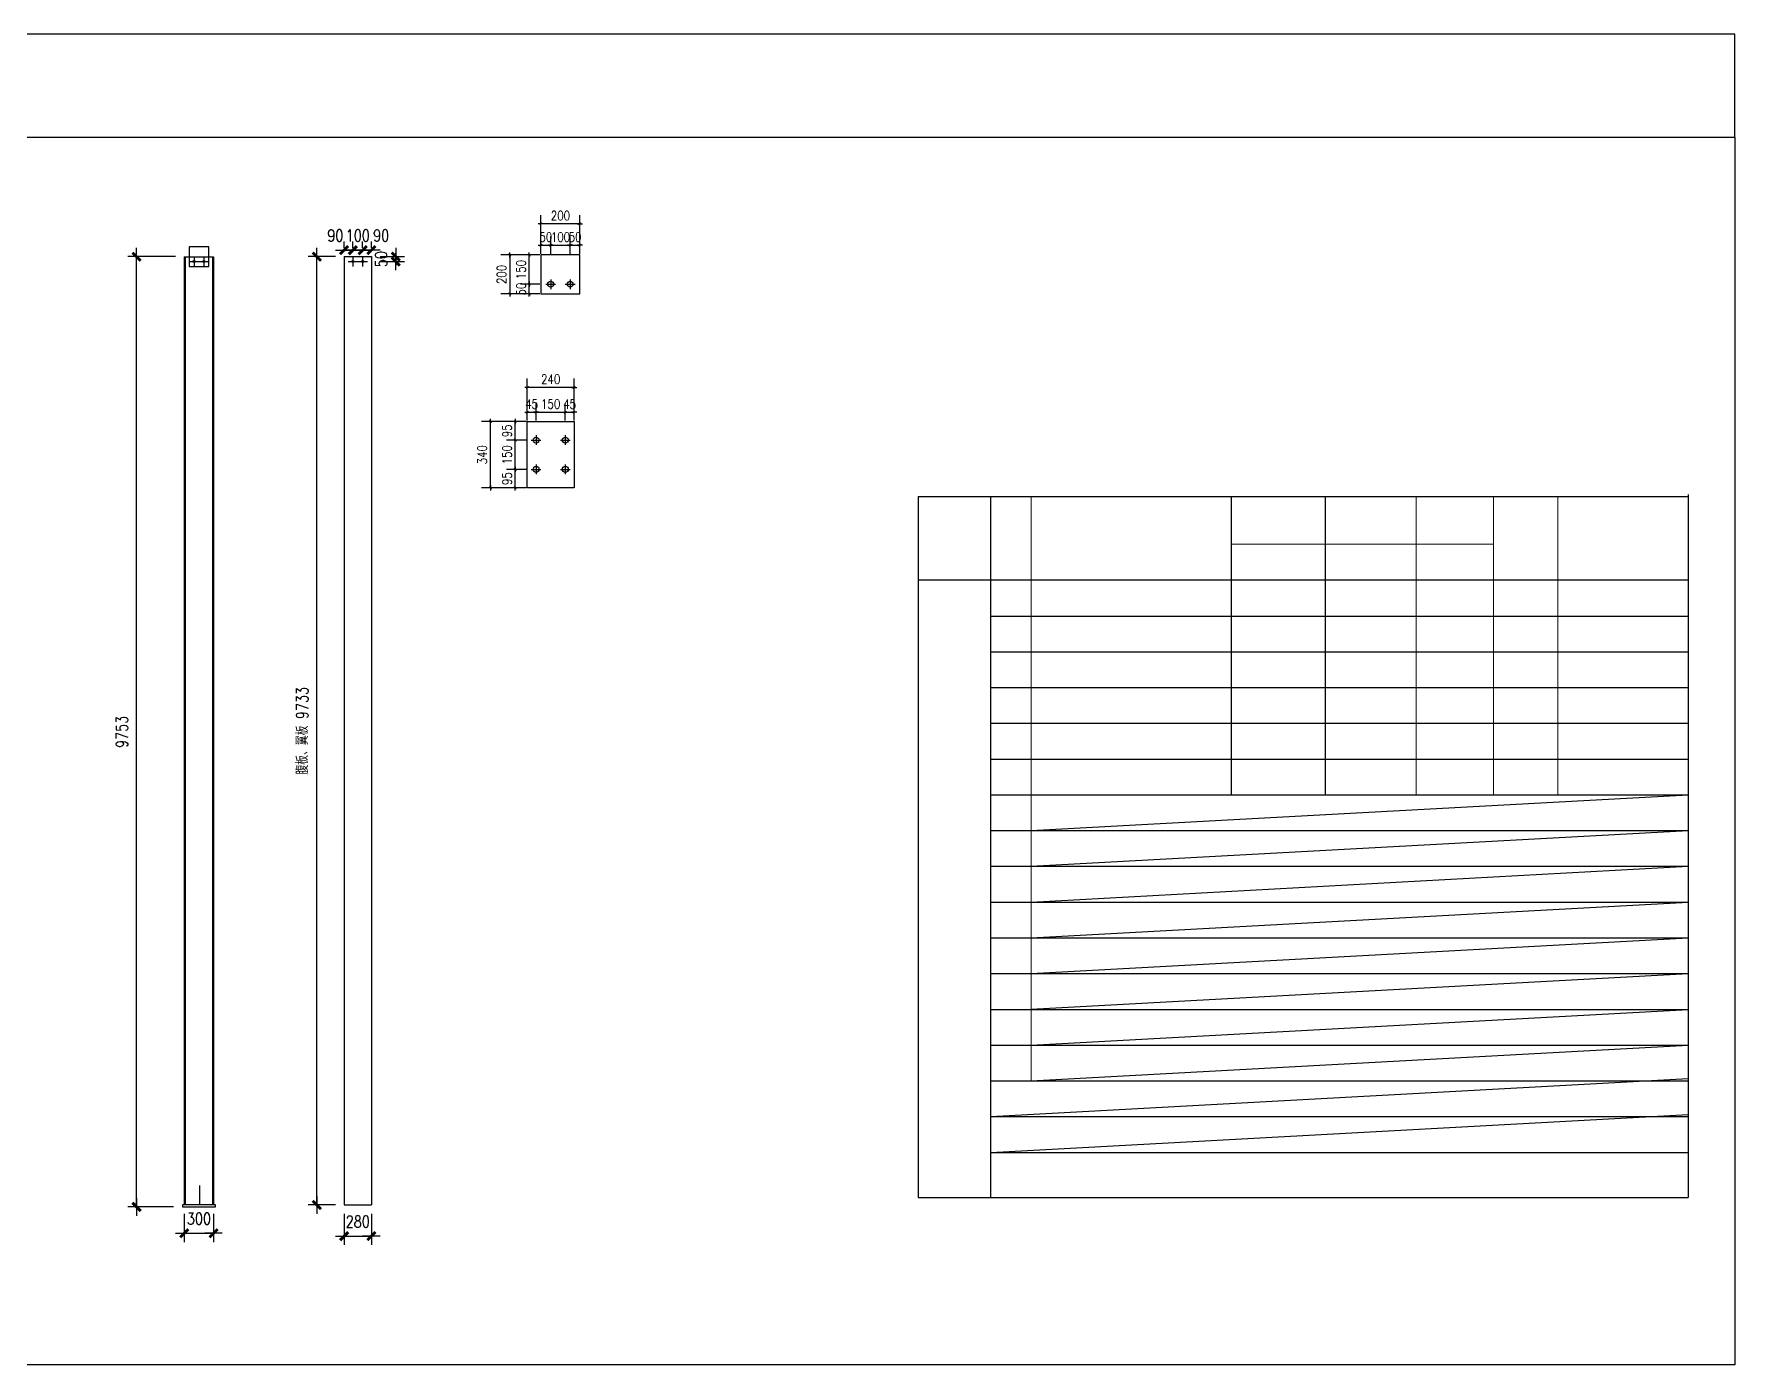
# Model space of a CAD drawing. Header units: millimetres. Extents: x 2287919 to 2522484, y -1845182 to -1736911.
# Drawn here: x 2505028 to 2522484, y -1812912 to -1799252 of the extents above; entities that cross this region are included whole.
import ezdxf

# ---------------------------------------------------------------- set-up
doc = ezdxf.new("R2010")
doc.units = ezdxf.units.MM
doc.header["$LTSCALE"] = 1000
doc.header["$PDMODE"] = 34
doc.layers.add('钢架', color=7, linetype='Continuous', lineweight=25)
doc.styles.add('DIM_FONT', font='simplex.shx', dxfattribs={"width": 0.8, "bigfont": 'hztxt.shx'})
doc.dimstyles.new('WGH(1)', dxfattribs={"dimscale": 1.2, "dimtxt": 100, "dimasz": 0.5, "dimexe": 75, "dimexo": 75, "dimgap": 75, "dimtad": 1, "dimdec": 0, "dimzin": 0, "dimdsep": 46, "dimtxsty": 'DIM_FONT', "dimblk1": '_DIMX', "dimblk2": '_DIMX', "dimsah": 1, "dimcen": 0.09, "dimclrd": 3, "dimclre": 3, "dimclrt": 7, "dimadec": 0, "dimazin": 0, "dimtfac": 1, "dimtdec": 0, "dimtix": 1, "dimtmove": 2, "dimatfit": 3, "dimldrblk": '_DIMX', "dimfxl": 1, "dimtolj": 1, "dimtzin": 0, "dimarcsym": 0})

# ---------------------------------------------------------------- blocks, each defined once
blk = doc.blocks.new('_DIMX')
blk.add_line((-150, 0), (150, 0))
at = {"const_width": 50}
blk.add_lwpolyline([(-70, -70), (70, 70)], dxfattribs=at)
blk = doc.blocks.new('*D1429')
at = {"color": 3, "lineweight": -2}
for p, q in [((2506480, -1801537), (2505990, -1801537)), ((2506080, -1811289), (2506080, -1801538)), ((2506460, -1811290), (2505990, -1811290))]:
    blk.add_line(p, q, dxfattribs=at)
at = {"layer": 'Defpoints', "color": 0}
for p in [(2506080, -1801537), (2506570, -1801537), (2506550, -1811290)]:
    blk.add_point(p, dxfattribs=at)
at = {"color": 3, "lineweight": -2, "xscale": 0.6, "yscale": 0.6, "zscale": 0.6}
for p, rotation in [((2506080, -1801537), 90), ((2506080, -1811290), 270)]:
    blk.add_blockref('_DIMX', p, dxfattribs=dict(at, rotation=rotation))
at = {"color": 7, "insert": (2505930, -1806414), "char_height": 120, "attachment_point": 5, "rotation": 90, "style": 'DIM_FONT'}
blk.add_mtext('\\A1;9753', dxfattribs=at)
blk = doc.blocks.new('*D1430')
at = {"color": 3, "lineweight": -2}
for p, q in [((2506570, -1811360), (2506570, -1811650)), ((2506870, -1811360), (2506870, -1811650)), ((2506569.4, -1811560), (2506568.8, -1811560)), ((2506570, -1811560), (2506870, -1811560)), ((2506870.6, -1811560), (2506871.2, -1811560))]:
    blk.add_line(p, q, dxfattribs=at)
at = {"layer": 'Defpoints', "color": 0}
for p in [(2506570, -1811270), (2506870, -1811270), (2506870, -1811560)]:
    blk.add_point(p, dxfattribs=at)
at = {"color": 3, "lineweight": -2, "xscale": 0.6, "yscale": 0.6, "zscale": 0.6}
blk.add_blockref('_DIMX', (2506570, -1811560), dxfattribs=at)
at = {"color": 3, "lineweight": -2, "xscale": 0.6, "yscale": 0.6, "zscale": 0.6, "rotation": 180}
blk.add_blockref('_DIMX', (2506870, -1811560), dxfattribs=at)
at = {"color": 7, "insert": (2506720, -1811410), "char_height": 120, "attachment_point": 5, "style": 'DIM_FONT'}
blk.add_mtext('\\A1;300', dxfattribs=at)
blk = doc.blocks.new('*D1438')
at = {"color": 3, "lineweight": -2}
for p, q in [((2508120, -1801537), (2507840, -1801537)), ((2507930, -1811269.4), (2507930, -1801537.6)), ((2508120, -1811270), (2507840, -1811270))]:
    blk.add_line(p, q, dxfattribs=at)
at = {"layer": 'Defpoints', "color": 0}
for p in [(2507930, -1801537), (2508210, -1801537), (2508210, -1811270)]:
    blk.add_point(p, dxfattribs=at)
at = {"color": 3, "lineweight": -2, "xscale": 0.6, "yscale": 0.6, "zscale": 0.6}
for p, rotation in [((2507930, -1801537), 90), ((2507930, -1811270), 270)]:
    blk.add_blockref('_DIMX', p, dxfattribs=dict(at, rotation=rotation))
at = {"color": 7, "insert": (2507780, -1806403.5), "char_height": 120, "attachment_point": 5, "rotation": 90, "style": 'DIM_FONT'}
blk.add_mtext('\\A1;腹板、翼板 9733', dxfattribs=at)
blk = doc.blocks.new('*D1439')
at = {"color": 3, "lineweight": -2}
for p, q in [((2508210, -1811360), (2508210, -1811680)), ((2508490, -1811360), (2508490, -1811680)), ((2508209.4, -1811590), (2508208.8, -1811590)), ((2508210, -1811590), (2508490, -1811590)), ((2508490.6, -1811590), (2508491.2, -1811590))]:
    blk.add_line(p, q, dxfattribs=at)
at = {"layer": 'Defpoints', "color": 0}
for p in [(2508210, -1811270), (2508490, -1811270), (2508490, -1811590)]:
    blk.add_point(p, dxfattribs=at)
at = {"color": 3, "lineweight": -2, "xscale": 0.6, "yscale": 0.6, "zscale": 0.6}
blk.add_blockref('_DIMX', (2508210, -1811590), dxfattribs=at)
at = {"color": 3, "lineweight": -2, "xscale": 0.6, "yscale": 0.6, "zscale": 0.6, "rotation": 180}
blk.add_blockref('_DIMX', (2508490, -1811590), dxfattribs=at)
at = {"color": 7, "insert": (2508350, -1811440), "char_height": 120, "attachment_point": 5, "style": 'DIM_FONT'}
blk.add_mtext('\\A1;280', dxfattribs=at)
blk = doc.blocks.new('*D1440')
at = {"color": 3, "lineweight": -2}
for p, q in [((2508209.4, -1801470), (2508208.8, -1801470)), ((2508210, -1801447), (2508210, -1801380)), ((2508210, -1801470), (2508300, -1801470)), ((2508300, -1801447), (2508300, -1801380)), ((2508300.6, -1801470), (2508301.2, -1801470))]:
    blk.add_line(p, q, dxfattribs=at)
at = {"layer": 'Defpoints', "color": 0}
for p in [(2508300, -1801470), (2508210, -1801537), (2508300, -1801537)]:
    blk.add_point(p, dxfattribs=at)
at = {"color": 3, "lineweight": -2, "xscale": 0.6, "yscale": 0.6, "zscale": 0.6}
blk.add_blockref('_DIMX', (2508210, -1801470), dxfattribs=at)
at = {"color": 3, "lineweight": -2, "xscale": 0.6, "yscale": 0.6, "zscale": 0.6, "rotation": 180}
blk.add_blockref('_DIMX', (2508300, -1801470), dxfattribs=at)
at = {"color": 7, "insert": (2508120, -1801320), "char_height": 120, "attachment_point": 5, "style": 'DIM_FONT'}
blk.add_mtext('\\A1;90', dxfattribs=at)
blk = doc.blocks.new('*D1441')
at = {"color": 3, "lineweight": -2}
for p, q in [((2508299.4, -1801470), (2508298.8, -1801470)), ((2508300, -1801447), (2508300, -1801380)), ((2508300, -1801470), (2508400, -1801470)), ((2508400, -1801447), (2508400, -1801380)), ((2508400.6, -1801470), (2508401.2, -1801470))]:
    blk.add_line(p, q, dxfattribs=at)
at = {"layer": 'Defpoints', "color": 0}
for p in [(2508400, -1801470), (2508300, -1801537), (2508400, -1801537)]:
    blk.add_point(p, dxfattribs=at)
at = {"color": 3, "lineweight": -2, "xscale": 0.6, "yscale": 0.6, "zscale": 0.6}
blk.add_blockref('_DIMX', (2508300, -1801470), dxfattribs=at)
at = {"color": 3, "lineweight": -2, "xscale": 0.6, "yscale": 0.6, "zscale": 0.6, "rotation": 180}
blk.add_blockref('_DIMX', (2508400, -1801470), dxfattribs=at)
at = {"color": 7, "insert": (2508350, -1801320), "char_height": 120, "attachment_point": 5, "style": 'DIM_FONT'}
blk.add_mtext('\\A1;100', dxfattribs=at)
blk = doc.blocks.new('*D1442')
at = {"color": 3, "lineweight": -2}
for p, q in [((2508399.4, -1801470), (2508398.8, -1801470)), ((2508400, -1801447), (2508400, -1801380)), ((2508400, -1801470), (2508490, -1801470)), ((2508490, -1801447), (2508490, -1801380)), ((2508490.6, -1801470), (2508491.2, -1801470))]:
    blk.add_line(p, q, dxfattribs=at)
at = {"layer": 'Defpoints', "color": 0}
for p in [(2508490, -1801470), (2508400, -1801537), (2508490, -1801537)]:
    blk.add_point(p, dxfattribs=at)
at = {"color": 3, "lineweight": -2, "xscale": 0.6, "yscale": 0.6, "zscale": 0.6}
blk.add_blockref('_DIMX', (2508400, -1801470), dxfattribs=at)
at = {"color": 3, "lineweight": -2, "xscale": 0.6, "yscale": 0.6, "zscale": 0.6, "rotation": 180}
blk.add_blockref('_DIMX', (2508490, -1801470), dxfattribs=at)
at = {"color": 7, "insert": (2508590, -1801320), "char_height": 120, "attachment_point": 5, "style": 'DIM_FONT'}
blk.add_mtext('\\A1;90', dxfattribs=at)
blk = doc.blocks.new('*D1443')
at = {"color": 3, "lineweight": -2}
for p, q in [((2508580, -1801537), (2508830, -1801537)), ((2508580, -1801587), (2508830, -1801587)), ((2508740, -1801536.4), (2508740, -1801535.8)), ((2508740, -1801537), (2508740, -1801587)), ((2508740, -1801587.6), (2508740, -1801588.2))]:
    blk.add_line(p, q, dxfattribs=at)
at = {"layer": 'Defpoints', "color": 0}
for p in [(2508490, -1801537), (2508490, -1801587), (2508740, -1801587)]:
    blk.add_point(p, dxfattribs=at)
at = {"color": 3, "lineweight": -2, "xscale": 0.6, "yscale": 0.6, "zscale": 0.6}
for p, rotation in [((2508740, -1801537), 270), ((2508740, -1801587), 90)]:
    blk.add_blockref('_DIMX', p, dxfattribs=dict(at, rotation=rotation))
at = {"color": 7, "insert": (2508590, -1801562), "char_height": 120, "attachment_point": 5, "rotation": 90, "style": 'DIM_FONT'}
blk.add_mtext('\\A1;50', dxfattribs=at)
blk = doc.blocks.new('*D1448')
at = {"color": 3, "lineweight": -2}
for p, q in [((2510218, -1801820), (2510020, -1801820)), ((2510110, -1801819.82), (2510110, -1801819.64)), ((2510110, -1801920), (2510110, -1801820)), ((2510218, -1801920), (2510020, -1801920)), ((2510110, -1801920.18), (2510110, -1801920.36))]:
    blk.add_line(p, q, dxfattribs=at)
at = {"layer": 'Defpoints', "color": 0}
for p in [(2510110, -1801820), (2510230, -1801820), (2510230, -1801920)]:
    blk.add_point(p, dxfattribs=at)
at = {"color": 3, "lineweight": -2, "xscale": 0.18, "yscale": 0.18, "zscale": 0.18}
for p, rotation in [((2510110, -1801820), 270), ((2510110, -1801920), 90)]:
    blk.add_blockref('_DIMX', p, dxfattribs=dict(at, rotation=rotation))
at = {"color": 7, "insert": (2510026, -1801870), "char_height": 96, "attachment_point": 5, "rotation": 90, "style": 'DIM_FONT'}
blk.add_mtext('\\A1;50', dxfattribs=at)
blk = doc.blocks.new('*D1449')
at = {"color": 3, "lineweight": -2}
for p, q in [((2510218, -1801520), (2510020, -1801520)), ((2510110, -1801819.82), (2510110, -1801520.18)), ((2510218, -1801820), (2510020, -1801820))]:
    blk.add_line(p, q, dxfattribs=at)
at = {"layer": 'Defpoints', "color": 0}
for p in [(2510110, -1801520), (2510230, -1801520), (2510230, -1801820)]:
    blk.add_point(p, dxfattribs=at)
at = {"color": 3, "lineweight": -2, "xscale": 0.18, "yscale": 0.18, "zscale": 0.18}
for p, rotation in [((2510110, -1801520), 90), ((2510110, -1801820), 270)]:
    blk.add_blockref('_DIMX', p, dxfattribs=dict(at, rotation=rotation))
at = {"color": 7, "insert": (2510026, -1801670), "char_height": 96, "attachment_point": 5, "rotation": 90, "style": 'DIM_FONT'}
blk.add_mtext('\\A1;150', dxfattribs=at)
blk = doc.blocks.new('*D1444')
at = {"color": 3, "lineweight": -2}
for p, q in [((2510229.82, -1801420), (2510229.64, -1801420)), ((2510230, -1801508), (2510230, -1801330)), ((2510230, -1801420), (2510330, -1801420)), ((2510330, -1801508), (2510330, -1801330)), ((2510330.18, -1801420), (2510330.36, -1801420))]:
    blk.add_line(p, q, dxfattribs=at)
at = {"layer": 'Defpoints', "color": 0}
for p in [(2510330, -1801420), (2510230, -1801520), (2510330, -1801520)]:
    blk.add_point(p, dxfattribs=at)
at = {"color": 3, "lineweight": -2, "xscale": 0.18, "yscale": 0.18, "zscale": 0.18}
blk.add_blockref('_DIMX', (2510230, -1801420), dxfattribs=at)
at = {"color": 3, "lineweight": -2, "xscale": 0.18, "yscale": 0.18, "zscale": 0.18, "rotation": 180}
blk.add_blockref('_DIMX', (2510330, -1801420), dxfattribs=at)
at = {"color": 7, "insert": (2510280, -1801336), "char_height": 96, "attachment_point": 5, "style": 'DIM_FONT'}
blk.add_mtext('\\A1;50', dxfattribs=at)
blk = doc.blocks.new('*D1445')
at = {"color": 3, "lineweight": -2}
for p, q in [((2510329.82, -1801420), (2510329.64, -1801420)), ((2510330, -1801508), (2510330, -1801330)), ((2510330, -1801420), (2510530, -1801420)), ((2510530, -1801508), (2510530, -1801330)), ((2510530.18, -1801420), (2510530.36, -1801420))]:
    blk.add_line(p, q, dxfattribs=at)
at = {"layer": 'Defpoints', "color": 0}
for p in [(2510530, -1801420), (2510330, -1801520), (2510530, -1801520)]:
    blk.add_point(p, dxfattribs=at)
at = {"color": 3, "lineweight": -2, "xscale": 0.18, "yscale": 0.18, "zscale": 0.18}
blk.add_blockref('_DIMX', (2510330, -1801420), dxfattribs=at)
at = {"color": 3, "lineweight": -2, "xscale": 0.18, "yscale": 0.18, "zscale": 0.18, "rotation": 180}
blk.add_blockref('_DIMX', (2510530, -1801420), dxfattribs=at)
at = {"color": 7, "insert": (2510430, -1801336), "char_height": 96, "attachment_point": 5, "style": 'DIM_FONT'}
blk.add_mtext('\\A1;100', dxfattribs=at)
blk = doc.blocks.new('*D1450')
at = {"color": 3, "lineweight": -2}
for p, q in [((2510529.82, -1801420), (2510529.64, -1801420)), ((2510530, -1801508), (2510530, -1801330)), ((2510530, -1801420), (2510630, -1801420)), ((2510630, -1801508), (2510630, -1801330)), ((2510630.18, -1801420), (2510630.36, -1801420))]:
    blk.add_line(p, q, dxfattribs=at)
at = {"layer": 'Defpoints', "color": 0}
for p in [(2510630, -1801420), (2510530, -1801520), (2510630, -1801520)]:
    blk.add_point(p, dxfattribs=at)
at = {"color": 3, "lineweight": -2, "xscale": 0.18, "yscale": 0.18, "zscale": 0.18}
blk.add_blockref('_DIMX', (2510530, -1801420), dxfattribs=at)
at = {"color": 3, "lineweight": -2, "xscale": 0.18, "yscale": 0.18, "zscale": 0.18, "rotation": 180}
blk.add_blockref('_DIMX', (2510630, -1801420), dxfattribs=at)
at = {"color": 7, "insert": (2510580, -1801336), "char_height": 96, "attachment_point": 5, "style": 'DIM_FONT'}
blk.add_mtext('\\A1;50', dxfattribs=at)
blk = doc.blocks.new('*D1446')
at = {"color": 3, "lineweight": -2}
for p, q in [((2510218, -1801520), (2509820, -1801520)), ((2509910, -1801520.18), (2509910, -1801919.82)), ((2510218, -1801920), (2509820, -1801920))]:
    blk.add_line(p, q, dxfattribs=at)
at = {"layer": 'Defpoints', "color": 0}
for p in [(2510230, -1801520), (2509910, -1801920), (2510230, -1801920)]:
    blk.add_point(p, dxfattribs=at)
at = {"color": 3, "lineweight": -2, "xscale": 0.18, "yscale": 0.18, "zscale": 0.18}
for p, rotation in [((2509910, -1801520), 90), ((2509910, -1801920), 270)]:
    blk.add_blockref('_DIMX', p, dxfattribs=dict(at, rotation=rotation))
at = {"color": 7, "insert": (2509826, -1801720), "char_height": 96, "attachment_point": 5, "rotation": 90, "style": 'DIM_FONT'}
blk.add_mtext('\\A1;200', dxfattribs=at)
blk = doc.blocks.new('*D1447')
at = {"color": 3, "lineweight": -2}
for p, q in [((2510230, -1801508), (2510230, -1801110)), ((2510630, -1801508), (2510630, -1801110)), ((2510629.82, -1801200), (2510230.18, -1801200))]:
    blk.add_line(p, q, dxfattribs=at)
at = {"layer": 'Defpoints', "color": 0}
for p in [(2510230, -1801200), (2510230, -1801520), (2510630, -1801520)]:
    blk.add_point(p, dxfattribs=at)
at = {"color": 3, "lineweight": -2, "xscale": 0.18, "yscale": 0.18, "zscale": 0.18, "rotation": 180}
blk.add_blockref('_DIMX', (2510230, -1801200), dxfattribs=at)
at = {"color": 3, "lineweight": -2, "xscale": 0.18, "yscale": 0.18, "zscale": 0.18}
blk.add_blockref('_DIMX', (2510630, -1801200), dxfattribs=at)
at = {"color": 7, "insert": (2510430, -1801116), "char_height": 96, "attachment_point": 5, "style": 'DIM_FONT'}
blk.add_mtext('\\A1;200', dxfattribs=at)
blk = doc.blocks.new('*D1454')
at = {"color": 3, "lineweight": -2}
for p, q in [((2510078, -1803720), (2509876, -1803720)), ((2509966, -1803720), (2509966, -1803720)), ((2509966, -1803910), (2509966, -1803720)), ((2510078, -1803910), (2509876, -1803910)), ((2509966, -1803910), (2509966, -1803910))]:
    blk.add_line(p, q, dxfattribs=at)
at = {"layer": 'Defpoints', "color": 0}
for p in [(2509966, -1803720), (2510090, -1803720), (2510090, -1803910)]:
    blk.add_point(p, dxfattribs=at)
at = {"color": 3, "lineweight": -2, "xscale": 0.18, "yscale": 0.18, "zscale": 0.18}
for p, rotation in [((2509966, -1803720), 270), ((2509966, -1803910), 90)]:
    blk.add_blockref('_DIMX', p, dxfattribs=dict(at, rotation=rotation))
at = {"color": 7, "insert": (2509882, -1803815), "char_height": 96, "attachment_point": 5, "rotation": 90, "style": 'DIM_FONT'}
blk.add_mtext('\\A1;95', dxfattribs=at)
blk = doc.blocks.new('*D1451')
at = {"color": 3, "lineweight": -2}
for p, q in [((2510078, -1803420), (2509876, -1803420)), ((2509966, -1803720), (2509966, -1803420)), ((2510078, -1803720), (2509876, -1803720))]:
    blk.add_line(p, q, dxfattribs=at)
at = {"layer": 'Defpoints', "color": 0}
for p in [(2509966, -1803420), (2510090, -1803420), (2510090, -1803720)]:
    blk.add_point(p, dxfattribs=at)
at = {"color": 3, "lineweight": -2, "xscale": 0.18, "yscale": 0.18, "zscale": 0.18}
for p, rotation in [((2509966, -1803420), 90), ((2509966, -1803720), 270)]:
    blk.add_blockref('_DIMX', p, dxfattribs=dict(at, rotation=rotation))
at = {"color": 7, "insert": (2509882, -1803570), "char_height": 96, "attachment_point": 5, "rotation": 90, "style": 'DIM_FONT'}
blk.add_mtext('\\A1;150', dxfattribs=at)
blk = doc.blocks.new('*D1455')
at = {"color": 3, "lineweight": -2}
for p, q in [((2510078, -1803230), (2509876, -1803230)), ((2509966, -1803230), (2509966, -1803230)), ((2509966, -1803420), (2509966, -1803230)), ((2510078, -1803420), (2509876, -1803420)), ((2509966, -1803420), (2509966, -1803420))]:
    blk.add_line(p, q, dxfattribs=at)
at = {"layer": 'Defpoints', "color": 0}
for p in [(2509966, -1803230), (2510090, -1803230), (2510090, -1803420)]:
    blk.add_point(p, dxfattribs=at)
at = {"color": 3, "lineweight": -2, "xscale": 0.18, "yscale": 0.18, "zscale": 0.18}
for p, rotation in [((2509966, -1803230), 270), ((2509966, -1803420), 90)]:
    blk.add_blockref('_DIMX', p, dxfattribs=dict(at, rotation=rotation))
at = {"color": 7, "insert": (2509882, -1803325), "char_height": 96, "attachment_point": 5, "rotation": 90, "style": 'DIM_FONT'}
blk.add_mtext('\\A1;95', dxfattribs=at)
blk = doc.blocks.new('*D1452')
at = {"color": 3, "lineweight": -2}
for p, q in [((2510090, -1803218), (2510090, -1803044)), ((2510180, -1803218), (2510180, -1803044)), ((2510090, -1803134), (2510090, -1803134)), ((2510090, -1803134), (2510180, -1803134)), ((2510180, -1803134), (2510180, -1803134))]:
    blk.add_line(p, q, dxfattribs=at)
at = {"layer": 'Defpoints', "color": 0}
for p in [(2510090, -1803230), (2510180, -1803134), (2510180, -1803230)]:
    blk.add_point(p, dxfattribs=at)
at = {"color": 3, "lineweight": -2, "xscale": 0.18, "yscale": 0.18, "zscale": 0.18}
blk.add_blockref('_DIMX', (2510090, -1803134), dxfattribs=at)
at = {"color": 3, "lineweight": -2, "xscale": 0.18, "yscale": 0.18, "zscale": 0.18, "rotation": 180}
blk.add_blockref('_DIMX', (2510180, -1803134), dxfattribs=at)
at = {"color": 7, "insert": (2510135, -1803050), "char_height": 96, "attachment_point": 5, "style": 'DIM_FONT'}
blk.add_mtext('\\A1;45', dxfattribs=at)
blk = doc.blocks.new('*D1453')
at = {"color": 3, "lineweight": -2}
for p, q in [((2510180, -1803218), (2510180, -1803044)), ((2510480, -1803218), (2510480, -1803044)), ((2510180, -1803134), (2510480, -1803134))]:
    blk.add_line(p, q, dxfattribs=at)
at = {"layer": 'Defpoints', "color": 0}
for p in [(2510180, -1803230), (2510480, -1803134), (2510480, -1803230)]:
    blk.add_point(p, dxfattribs=at)
at = {"color": 3, "lineweight": -2, "xscale": 0.18, "yscale": 0.18, "zscale": 0.18, "rotation": 180}
blk.add_blockref('_DIMX', (2510180, -1803134), dxfattribs=at)
at = {"color": 3, "lineweight": -2, "xscale": 0.18, "yscale": 0.18, "zscale": 0.18}
blk.add_blockref('_DIMX', (2510480, -1803134), dxfattribs=at)
at = {"color": 7, "insert": (2510330, -1803050), "char_height": 96, "attachment_point": 5, "style": 'DIM_FONT'}
blk.add_mtext('\\A1;150', dxfattribs=at)
blk = doc.blocks.new('*D1456')
at = {"color": 3, "lineweight": -2}
for p, q in [((2510480, -1803218), (2510480, -1803044)), ((2510570, -1803218), (2510570, -1803044)), ((2510480, -1803134), (2510480, -1803134)), ((2510480, -1803134), (2510570, -1803134)), ((2510570, -1803134), (2510570, -1803134))]:
    blk.add_line(p, q, dxfattribs=at)
at = {"layer": 'Defpoints', "color": 0}
for p in [(2510480, -1803230), (2510570, -1803134), (2510570, -1803230)]:
    blk.add_point(p, dxfattribs=at)
at = {"color": 3, "lineweight": -2, "xscale": 0.18, "yscale": 0.18, "zscale": 0.18}
blk.add_blockref('_DIMX', (2510480, -1803134), dxfattribs=at)
at = {"color": 3, "lineweight": -2, "xscale": 0.18, "yscale": 0.18, "zscale": 0.18, "rotation": 180}
blk.add_blockref('_DIMX', (2510570, -1803134), dxfattribs=at)
at = {"color": 7, "insert": (2510525, -1803050), "char_height": 96, "attachment_point": 5, "style": 'DIM_FONT'}
blk.add_mtext('\\A1;45', dxfattribs=at)
blk = doc.blocks.new('*D1457')
at = {"color": 3, "lineweight": -2}
for p, q in [((2510090, -1803218), (2510090, -1802789)), ((2510570, -1802879), (2510090, -1802879)), ((2510570, -1803218), (2510570, -1802789))]:
    blk.add_line(p, q, dxfattribs=at)
at = {"layer": 'Defpoints', "color": 0}
for p in [(2510090, -1802879), (2510090, -1803230), (2510570, -1803230)]:
    blk.add_point(p, dxfattribs=at)
at = {"color": 3, "lineweight": -2, "xscale": 0.18, "yscale": 0.18, "zscale": 0.18, "rotation": 180}
blk.add_blockref('_DIMX', (2510090, -1802879), dxfattribs=at)
at = {"color": 3, "lineweight": -2, "xscale": 0.18, "yscale": 0.18, "zscale": 0.18}
blk.add_blockref('_DIMX', (2510570, -1802879), dxfattribs=at)
at = {"color": 7, "insert": (2510330, -1802795), "char_height": 96, "attachment_point": 5, "style": 'DIM_FONT'}
blk.add_mtext('\\A1;240', dxfattribs=at)
blk = doc.blocks.new('*D1458')
at = {"color": 3, "lineweight": -2}
for p, q in [((2510078, -1803230), (2509621, -1803230)), ((2509711, -1803910), (2509711, -1803230)), ((2510078, -1803910), (2509621, -1803910))]:
    blk.add_line(p, q, dxfattribs=at)
at = {"layer": 'Defpoints', "color": 0}
for p in [(2509711, -1803230), (2510090, -1803230), (2510090, -1803910)]:
    blk.add_point(p, dxfattribs=at)
at = {"color": 3, "lineweight": -2, "xscale": 0.18, "yscale": 0.18, "zscale": 0.18}
for p, rotation in [((2509711, -1803230), 90), ((2509711, -1803910), 270)]:
    blk.add_blockref('_DIMX', p, dxfattribs=dict(at, rotation=rotation))
at = {"color": 7, "insert": (2509627, -1803570), "char_height": 96, "attachment_point": 5, "rotation": 90, "style": 'DIM_FONT'}
blk.add_mtext('\\A1;340', dxfattribs=at)

msp = doc.modelspace()

# ---------------------------------------------------------------- linework, layer by layer
for p, q in [((2506620, -1801437.2), (2506620, -1801637.2)), ((2506820, -1801437.2), (2506620, -1801437.2)), ((2506820, -1801637.2), (2506820, -1801437.2)), ((2506570, -1801537.2), (2506570, -1811270)), ((2506570, -1801537.2), (2506870, -1801537.2)), ((2506580, -1801537.2), (2506580, -1811270)), ((2506620, -1801537.2), (2506820, -1801537.2)), ((2506620, -1801587.2), (2506720, -1801587.2)), ((2506620, -1801637.2), (2506820, -1801637.2)), ((2506645, -1801587.2), (2506695, -1801587.2)), ((2506670, -1801537.2), (2506670, -1801637.2)), ((2506670, -1801562.2), (2506670, -1801612.2)), ((2506720, -1801587.2), (2506820, -1801587.2)), ((2506745, -1801587.2), (2506795, -1801587.2)), ((2506770, -1801537.2), (2506770, -1801637.2)), ((2506770, -1801562.2), (2506770, -1801612.2)), ((2506860, -1801537.2), (2506860, -1811270)), ((2506870, -1801537.2), (2506870, -1811270)), ((2508210, -1801537), (2508210, -1811270)), ((2508210, -1801537), (2508490, -1801537)), ((2508250, -1801587), (2508350, -1801587)), ((2508300, -1801537), (2508300, -1801637)), ((2508300, -1801537), (2508300, -1801637)), ((2508350, -1801587), (2508450, -1801587)), ((2508400, -1801537), (2508400, -1801637)), ((2508400, -1801537), (2508400, -1801637)), ((2508490, -1801537), (2508490, -1811270)), ((2510230, -1801520), (2510230, -1801920)), ((2510630, -1801520), (2510230, -1801520)), ((2510630, -1801920), (2510630, -1801520)), ((2510280, -1801820), (2510380, -1801820)), ((2510330, -1801770), (2510330, -1801870)), ((2510480, -1801820), (2510580, -1801820)), ((2510530, -1801770), (2510530, -1801870)), ((2510230, -1801920), (2510630, -1801920)), ((2510090, -1803910), (2510090, -1803230)), ((2510090, -1803230), (2510570, -1803230)), ((2510570, -1803230), (2510570, -1803910)), ((2510180, -1803370), (2510180, -1803470)), ((2510480, -1803370), (2510480, -1803470)), ((2510130, -1803420), (2510230, -1803420)), ((2510430, -1803420), (2510530, -1803420)), ((2510130, -1803720), (2510230, -1803720)), ((2510180, -1803670), (2510180, -1803770)), ((2510430, -1803720), (2510530, -1803720)), ((2510480, -1803670), (2510480, -1803770)), ((2510570, -1803910), (2510090, -1803910)), ((2514100, -1804000), (2522003.9, -1804000)), ((2517312.3, -1804000), (2517312.3, -1807060.1)), ((2518278.4, -1804000), (2518278.4, -1807060.1)), ((2522003.9, -1803977.3), (2522003.9, -1811194.4)), ((2514100, -1804854.3), (2522003.9, -1804854.3)), ((2514845.3, -1805225.1), (2522003.9, -1805225.1)), ((2514845.3, -1805592.1), (2522003.9, -1805592.1)), ((2514845.3, -1805959.1), (2522003.9, -1805959.1)), ((2514845.3, -1806326.1), (2522003.9, -1806326.1)), ((2514845.3, -1806693.1), (2522003.9, -1806693.1)), ((2514845.3, -1807060.1), (2522003.9, -1807060.1)), ((2515261.4, -1807426.6), (2522003.9, -1807060.1)), ((2514845.3, -1807427.1), (2522003.9, -1807427.1)), ((2515261.4, -1807793.6), (2522003.9, -1807427.1)), ((2514845.3, -1807794.1), (2522003.9, -1807794.1)), ((2515261.4, -1808160.6), (2522003.9, -1807794.1)), ((2514845.3, -1808161.1), (2522003.9, -1808161.1)), ((2515261.4, -1808527.6), (2522003.9, -1808161.1)), ((2514845.3, -1808528.1), (2522003.9, -1808528.1)), ((2515261.4, -1808894.6), (2522003.9, -1808528.1)), ((2514845.3, -1808895.1), (2522003.9, -1808895.1)), ((2515261.4, -1809261.6), (2522003.9, -1808895.1)), ((2514845.3, -1809262.1), (2522003.9, -1809262.1)), ((2515261.4, -1809628.6), (2522003.9, -1809262.1)), ((2514845.3, -1809629.1), (2522003.9, -1809629.1)), ((2515261.4, -1809995.6), (2522003.9, -1809629.1)), ((2514845.3, -1810362.9), (2522003.9, -1809972.9)), ((2514845.3, -1809996.1), (2522003.9, -1809996.1)), ((2514845.3, -1810730.1), (2522003.9, -1810340.2)), ((2514845.3, -1810363.1), (2522003.9, -1810363.1)), ((2514845.3, -1810730.1), (2522003.9, -1810730.1)), ((2506730, -1811270), (2506730, -1811070)), ((2506550, -1811270), (2506550, -1811290)), ((2506890, -1811270), (2506550, -1811270)), ((2506890, -1811290), (2506890, -1811270)), ((2508210, -1811270), (2508490, -1811270)), ((2514100, -1811194.4), (2522003.9, -1811194.4)), ((2506550, -1811290), (2506890, -1811290))]:
    msp.add_line(p, q)
at = {"color": 1}
for p, q in [((2514100, -1804000), (2514100, -1811194.4)), ((2514845.3, -1811194.4), (2514845.3, -1804000))]:
    msp.add_line(p, q, dxfattribs=at)
for points in [[(2504663.9, -1800312), (2522483.9, -1800312), (2522483.9, -1799252), (2504663.9, -1799252)], [(2504663.9, -1800312), (2522483.9, -1800312), (2522483.9, -1812912), (2504663.9, -1812912)]]:
    msp.add_lwpolyline(points, close=True)
for centre, radius in [((2506670, -1801587.2), 11), ((2506770, -1801587.2), 11), ((2508300, -1801587), 11), ((2508400, -1801587), 11), ((2510330, -1801820), 30), ((2510530, -1801820), 30), ((2510180, -1803420), 30), ((2510480, -1803420), 30), ((2510180, -1803720), 30), ((2510480, -1803720), 30)]:
    msp.add_circle(centre, radius)
at = {"layer": '钢架', "lineweight": 13}
for p, q in [((2515261.4, -1804000), (2515261.4, -1809995.6)), ((2519212.9, -1804000), (2519212.9, -1807060.1)), ((2520004.9, -1804000), (2520004.9, -1807060.1)), ((2520665.1, -1804000), (2520665.1, -1807060.1)), ((2517312.3, -1804488.3), (2520004.9, -1804488.3)), ((2514100, -1804854.3), (2514845.3, -1804852.2))]:
    msp.add_line(p, q, dxfattribs=at)

# ---------------------------------------------------------------- dimensions: what is measured, and where the dimension line sits
at = {"color": 1}
for p1, p2, distance, picture, middle in [((2510630, -1801520), (2510230, -1801520), -320, '*D1447', (2510430, -1801116)), ((2510230, -1801520), (2510230, -1801920), -320, '*D1446', (2509826, -1801720)), ((2510570, -1803230), (2510090, -1803230), -351.2, '*D1457', (2510330, -1802794.8)), ((2510090, -1803910), (2510090, -1803230), 378.8, '*D1458', (2509627.2, -1803570))]:
    dim = msp.add_aligned_dim(p1=p1, p2=p2, distance=distance, dimstyle='WGH(1)', override={"dimtxt": 80, "dimasz": 0.15, "dimexo": 10, "dimgap": 30, "dimlfac": 0.5}, dxfattribs=at)
    dim.commit()
    dim.dimension.update_dxf_attribs({"geometry": picture, "text_midpoint": middle})
for base, p1, p2, picture, middle in [((2508300, -1801470), (2508210, -1801537), (2508300, -1801537), '*D1440', (2508120, -1801320)), ((2508490, -1801470), (2508400, -1801537), (2508490, -1801537), '*D1442', (2508590, -1801320))]:
    dim = msp.add_linear_dim(base=base, p1=p1, p2=p2, dimstyle='WGH(1)')
    dim.commit()
    dim.dimension.update_dxf_attribs({"geometry": picture, "text_midpoint": middle, "dimtype": 160})
for base, p1, p2, picture, middle in [((2508400, -1801470), (2508300, -1801537), (2508400, -1801537), '*D1441', (2508350, -1801320)), ((2506870, -1811560), (2506570, -1811270), (2506870, -1811270), '*D1430', (2506720, -1811410))]:
    dim = msp.add_linear_dim(base=base, p1=p1, p2=p2, dimstyle='WGH(1)')
    dim.commit()
    dim.dimension.update_dxf_attribs({"geometry": picture, "text_midpoint": middle})
for base, p1, p2, picture, middle in [((2510330, -1801420), (2510230, -1801520), (2510330, -1801520), '*D1444', (2510280, -1801336)), ((2510530, -1801420), (2510330, -1801520), (2510530, -1801520), '*D1445', (2510430, -1801336)), ((2510630, -1801420), (2510530, -1801520), (2510630, -1801520), '*D1450', (2510580, -1801336)), ((2510180, -1803134.5), (2510090, -1803230), (2510180, -1803230), '*D1452', (2510135, -1803050.5)), ((2510480, -1803134.5), (2510180, -1803230), (2510480, -1803230), '*D1453', (2510330, -1803050.5)), ((2510570, -1803134.5), (2510480, -1803230), (2510570, -1803230), '*D1456', (2510525, -1803050.5))]:
    dim = msp.add_linear_dim(base=base, p1=p1, p2=p2, dimstyle='WGH(1)', override={"dimtxt": 80, "dimasz": 0.15, "dimexo": 10, "dimgap": 30, "dimlfac": 0.5}, dxfattribs=at)
    dim.commit()
    dim.dimension.update_dxf_attribs({"geometry": picture, "text_midpoint": middle})
for base, p1, p2, picture, middle in [((2506080, -1801537.2), (2506550, -1811290), (2506570, -1801537.2), '*D1429', (2505930, -1806413.6)), ((2508740, -1801587), (2508490, -1801537), (2508490, -1801587), '*D1443', (2508590, -1801562))]:
    dim = msp.add_linear_dim(base=base, p1=p1, p2=p2, angle=90, dimstyle='WGH(1)')
    dim.commit()
    dim.dimension.update_dxf_attribs({"geometry": picture, "text_midpoint": middle})
dim = msp.add_aligned_dim(p1=(2508210, -1811270), p2=(2508210, -1801537), distance=280, text='腹板、翼板 9733', dimstyle='WGH(1)')
dim.commit()
dim.dimension.update_dxf_attribs({"geometry": '*D1438', "text_midpoint": (2507780, -1806403.5)})
for base, p1, p2, picture, middle in [((2510110, -1801520), (2510230, -1801820), (2510230, -1801520), '*D1449', (2510026, -1801670)), ((2510110, -1801820), (2510230, -1801920), (2510230, -1801820), '*D1448', (2510026, -1801870)), ((2509965.6, -1803230), (2510090, -1803420), (2510090, -1803230), '*D1455', (2509881.6, -1803325)), ((2509965.6, -1803420), (2510090, -1803720), (2510090, -1803420), '*D1451', (2509881.6, -1803570)), ((2509965.6, -1803720), (2510090, -1803910), (2510090, -1803720), '*D1454', (2509881.6, -1803815))]:
    dim = msp.add_linear_dim(base=base, p1=p1, p2=p2, angle=90, dimstyle='WGH(1)', override={"dimtxt": 80, "dimasz": 0.15, "dimexo": 10, "dimgap": 30, "dimlfac": 0.5}, dxfattribs=at)
    dim.commit()
    dim.dimension.update_dxf_attribs({"geometry": picture, "text_midpoint": middle})
dim = msp.add_aligned_dim(p1=(2508210, -1811270), p2=(2508490, -1811270), distance=-320, dimstyle='WGH(1)')
dim.commit()
dim.dimension.update_dxf_attribs({"geometry": '*D1439', "text_midpoint": (2508350, -1811440)})

doc.saveas('drawing.dxf')
